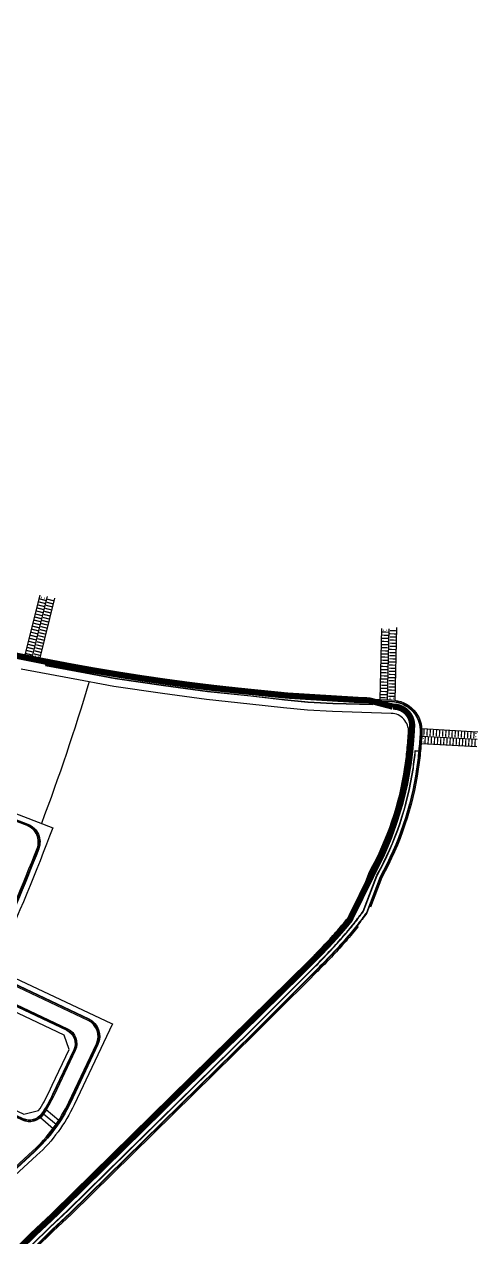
# Model space of a CAD drawing. Header units: millimetres. Extents: x 235327 to 237168, y 422741 to 424190.
# Drawn here: x 236317.1 to 236498.4, y 423705.2 to 424189.9 of the extents above; entities that cross this region are included whole.
import ezdxf

# ---------------------------------------------------------------- set-up
doc = ezdxf.new("R2010")
doc.units = ezdxf.units.MM
doc.linetypes.add('DASHED2', pattern=[0.375, 0.25, -0.125])
doc.linetypes.add('PHANTOM2', pattern=[1.25, 0.625, -0.125, 0.125, -0.125, 0.125, -0.125])
for name, color, linetype in [('0_210818_탑립전민지구 구역계(최종)', 1, 'PHANTOM2'), ('@@노면표시_11.횡단보도(W6.0_백색)', 7, 'Continuous'), ('@@보도선', 7, 'Continuous'), ('@@횡단보도라인', 7, 'Continuous')]:
    doc.layers.add(name, color=color, linetype=linetype)
doc.layers.add('_낮춤(200x250)_직선', color=7, linetype='Continuous', lineweight=13)

# ---------------------------------------------------------------- blocks, each defined once
blk = doc.blocks.new('계획선 검토')
at = {"layer": '@@보도선', "color": 8}
for points in [[(236409.2633023439, 423786.280054944), (236336.0150012314, 423714.2678005474), (236328.710985311, 423707.4376210839), (236314.6214354284, 423693.585828823)], [(236408.9403466663, 423786.6637151019), (236335.6689265349, 423714.6287318139), (236328.3649106145, 423707.7985523504), (236314.3062084752, 423693.9770872849)], [(236325.9915867595, 423934.9362677272), (236325.6506388898, 423933.5554082374), (236341.509708446, 423930.5901767716), (236353.4732519216, 423928.4028336326), (236372.81992989, 423925.5556504646), (236390.3602483318, 423923.2125591021), (236407.6507951063, 423921.3781604733), (236421.1168102533, 423919.8516667133), (236430.5451273719, 423918.9683913187), (236440.5052933362, 423918.4268520179), (236456.4498440364, 423917.9348953107), (236456.4833291134, 423919.3545379022)], [(236326.1097360712, 423934.9141768942), (236325.7976006975, 423933.6500097557), (236341.5315270281, 423930.7081768019), (236353.4927848648, 423928.5212515556), (236372.8366109483, 423925.6744880895), (236390.3745254046, 423923.331717859), (236407.6638835597, 423921.4974453339), (236421.1291661684, 423919.9710346137), (236430.5539846648, 423919.0880869814), (236440.510401832, 423918.5467515046), (236456.3327276768, 423918.0585659503), (236456.363383029, 423919.3582387454)], [(236450.6300224405, 423829.2509415746), (236450.0392839164, 423828.5091613662), (236449.446337453, 423827.7751151238), (236448.8473958318, 423827.0437746446), (236448.2426173659, 423826.3150640036), (236447.6321590981, 423825.5889037019), (236447.0161768241, 423824.8652107629), (236446.3948251169, 423824.1438988322), (236445.7682573574, 423823.4248782735), (236445.1366257656, 423822.7080562659), (236444.5000814374, 423821.9933368978), (236443.8587743823, 423821.2806212619), (236443.2128535651, 423820.5698075466), (236442.5624669523, 423819.860791131), (236441.9077615572, 423819.1534646744), (236441.2488834929, 423818.4477182075), (236440.5859780234, 423817.7434392233), (236439.9191896204, 423817.0405127649), (236439.2486620197, 423816.3388215143), (236438.5745382835, 423815.6382458794), (236437.8969608627, 423814.938664084), (236437.2160716613, 423814.2399522512), (236436.5320121037, 423813.5419844915), (236435.844923204, 423812.8446329869), (236435.1549456374, 423812.1477680785), (236434.4622198121, 423811.4512583488), (236434.0013937334, 423810.9898001658), (236430.4908116703, 423807.4534572994), (236426.967989991, 423803.9361673745), (236423.4273332727, 423800.4051720368), (236419.8868820061, 423796.874381709), (236416.3464307394, 423793.3435913813), (236412.8059794727, 423789.8128010535), (236409.3004967475, 423786.3168838474)], [(236409.2908789211, 423786.3071661734), (236409.2819653116, 423786.2984029789), (236409.2731145209, 423786.2895763396)]]:
    blk.add_lwpolyline(points, dxfattribs=at)
for points in [[(236268.7535765848, 423691.7814065955), (236320.6117298244, 423739.5267088725, 0.09662585231757645), (236334.959366607, 423759.0398778072), (236345.9784630664, 423782.3635455961, 0.4142135623717856), (236342.639446511, 423791.6829322949), (236307.0925807455, 423808.4767893438, -0.4101234203300824)], [(236303.9538111759, 423817.0480465328, 0.01389450058692759), (236322.2911221889, 423860.469765342, 0.4160426203425119), (236318.2717039859, 423869.5502866489), (236293.9448041816, 423878.8617409616, -0.4105357449588188)], [(236316.5214310533, 423937.4190699235), (236341.8951700635, 423932.6748439742), (236353.8183339175, 423930.4948836051), (236373.1146285878, 423927.6551151714), (236390.6124766173, 423925.3176971413), (236407.8820244503, 423923.4855263442), (236421.3350980865, 423921.9604996208), (236430.7016062132, 423921.0830146933), (236440.5955434288, 423920.5450762835), (236463.9888397402, 423919.823294326, -0.4230833281626923), (236476.0800716254, 423906.5668076611), (236476.0454658423, 423906.0005057443), (236475.9834554752, 423905.0498420377), (236475.9175097071, 423904.1017447498), (236475.8474565353, 423903.1562443843), (236475.7731256241, 423902.2133738123), (236475.6943483358, 423901.2731683642), (236475.6109577631, 423900.335665916), (236475.5227887649, 423899.4009069785), (236475.4296780037, 423898.46893478), (236475.3314639863, 423897.5397953472), (236475.2279871067, 423896.6135375897), (236475.1190896916, 423895.6902133756), (236475.0046160493, 423894.769877608), (236474.8844125203, 423893.8525883001), (236474.7580322074, 423892.9362653906), (236474.6382996941, 423892.1084061356, -0.08936318693863386), (236460.0518443444, 423848.8438256301), (236455.4868803083, 423836.9548370087)], [(236269.0922423617, 423691.4135676477), (236320.9503956013, 423739.1588699246, 0.0966258523175757), (236335.4114524375, 423758.8262931592), (236346.4305488969, 423782.1499609481, 0.4142135623714921), (236342.853031159, 423792.1350181254), (236307.3061653934, 423808.9288751743, -0.4101234203314955)], [(236304.4088396369, 423816.8408048873, 0.01389450058691801), (236322.7569595571, 423860.2881185793, 0.4160426203409408), (236318.4504400538, 423870.017248551), (236294.1235402496, 423879.3287028637, -0.4105357449579391)], [(236316.4295366038, 423936.9275870548), (236341.8042593047, 423932.1831771811), (236353.7369466543, 423930.0014755927), (236373.0451241779, 423927.1599584009), (236390.5529888141, 423924.8212023207), (236407.8274892276, 423922.9885060916), (236421.283615107, 423921.463133369), (236430.6647008261, 423920.5842827653), (236440.5742580295, 423920.0454950887), (236463.9734199671, 423919.323532152, -0.4230833281621498), (236475.5810025769, 423906.5973049537), (236475.5464593706, 423906.032027067), (236475.4845858817, 423905.0834618024), (236475.4187931108, 423904.1375641426), (236475.3489103987, 423903.1943644551), (236475.2747688149, 423902.2538954572), (236475.1962011875, 423901.316192308), (236475.1130421359, 423900.3812926914), (236475.0251281064, 423899.4492369058), (236474.9322974087, 423898.5200679433), (236474.8343902571, 423897.5938315701), (236474.7312488125, 423896.670576409), (236474.6227172278, 423895.7503540129), (236474.5086416958, 423894.8332189398), (236474.3888705001, 423893.919228826), (236474.2629456188, 423893.0062080321), (236474.1435663519, 423892.180791207, -0.08942882226722446), (236459.5973622185, 423849.0550647832), (236454.0689690719, 423834.6569221701, -0.01213509334628141), (236450.2412007301, 423829.5652943661), (236450.2445543317, 423829.5695271534), (236449.6492399735, 423828.8220011489), (236449.0584407707, 423828.0906131374), (236448.4615996033, 423827.361837427), (236447.8588731216, 423826.6355992664), (236447.2504167703, 423825.9118203103), (236446.6363848091, 423825.1904187159), (236446.0169303376, 423824.4713092396), (236445.3922053241, 423823.7544033321), (236444.762360636, 423823.0396092343), (236444.1275460752, 423822.3268320691), (236443.4879104154, 423821.6159739359), (236442.8436014421, 423820.9069339996), (236442.1947659989, 423820.1996085855), (236441.5415500312, 423819.4938912668), (236440.8840986379, 423818.7896729554), (236440.2225561227, 423818.0868419907), (236439.5570660491, 423817.3852842274), (236438.8877712964, 423816.684883123), (236438.214814121, 423815.9855198236), (236437.5383362185, 423815.2870732534), (236436.8584787867, 423814.5894201974), (236436.1753825929, 423813.8924353884), (236435.4891880421, 423813.195991591), (236434.8000352476, 423812.4999596876), (236434.1080641033, 423811.8042087612), (236433.6470734047, 423811.3425857324), (236430.1367504492, 423807.806503875), (236426.6147145134, 423804.2899984598), (236423.0742632467, 423800.759208132), (236419.5338119801, 423797.2284178043), (236415.9933607134, 423793.6976274765), (236412.4529094467, 423790.1668371488), (236408.9200444949, 423786.6436124349)], [(236316.392778824, 423936.7309939074), (236341.7678950012, 423931.9865104639), (236353.7043917491, 423929.8041123878), (236373.017322414, 423926.9618956927), (236390.5291936928, 423924.6226043924), (236407.8056751385, 423922.7896979906), (236421.2630219152, 423921.2641868683), (236430.6499386712, 423920.3847899941), (236440.5657438699, 423919.8456626108), (236463.9672520579, 423919.1236272824, -0.42308332816192), (236475.3813749575, 423906.6095038707), (236475.346856782, 423906.0446355962), (236475.2850380443, 423905.0969097082), (236475.2193064723, 423904.1518918998), (236475.1494919441, 423903.2096124834), (236475.0754260913, 423902.2701041152), (236474.9969423282, 423901.3334018855), (236474.913875885, 423900.3995434016), (236474.8260638429, 423899.4685688767), (236474.7333451707, 423898.5405212085), (236474.6355607655, 423897.6154460593), (236474.5325534949, 423896.6933919367), (236474.4241682423, 423895.7744102678), (236474.3102519544, 423894.8585554726), (236474.1906536921, 423893.9458850363), (236474.0649109834, 423893.0341850888), (236473.9456730793, 423892.2097456804, -0.08945518436547036), (236459.4155761077, 423849.1395779968), (236453.8914080768, 423834.7524392717, -0.01206030386721825), (236450.0879805117, 423829.6916135054), (236450.0868312092, 423829.6925214426), (236449.4932223964, 423828.947137062), (236448.9032820977, 423828.2168123428), (236448.3072811118, 423827.48906254), (236447.7053754239, 423826.7638133715), (236447.0977198391, 423826.0409869537), (236446.4844680031, 423825.3205018971), (236445.865772426, 423824.6022734025), (236445.2417845108, 423823.8862133556), (236444.6126545842, 423823.1722304216), (236443.9785319303, 423822.4602301377), (236443.3395648286, 423821.7501150054), (236442.695900593, 423821.0417845807), (236442.0476856176, 423820.3351355673), (236441.3950654207, 423819.6300619038), (236440.738184696, 423818.9264548545), (236440.0771873624, 423818.2242030977), (236439.4122166206, 423817.5231928125), (236438.7434150071, 423816.8233077665), (236438.070924456, 423816.1244294012), (236437.3948863607, 423815.4264369211), (236436.7154416369, 423814.7292073758), (236436.0327307887, 423814.0326157472), (236435.3468939773, 423813.3365350326), (236434.6580710917, 423812.6408363312), (236433.9664018198, 423811.9453889262), (236433.5053452732, 423811.4836999591), (236429.9951259607, 423807.9477225053), (236426.4734043223, 423804.4315308939), (236422.9330352363, 423800.9008225701), (236419.3925839697, 423797.3700322424), (236415.8521327029, 423793.8392419146), (236412.3116814363, 423790.3084515869), (236408.7894374331, 423786.7958188399), (236335.5304966563, 423714.7731043206), (236328.2264807359, 423707.9429248571), (236314.1801176939, 423694.1335906697)], [(236297.4322789572, 423880.6106259253), (236328.5319305865, 423868.7068080276, -0.01660495752596951), (236306.8712978812, 423816.5061163282)], [(236308.9638012454, 423810.777981245), (236351.7811973874, 423790.5492152334), (236352.3508255338, 423790.2800985769), (236337.1112964306, 423758.0232147773, -0.09662585231775875), (236322.2237801928, 423737.7757953751), (236264.115579572, 423684.2761346629)], [(236311.229594682, 423697.795769767), (236324.987222847, 423711.321241406), (236332.2912387674, 423718.1514208695), (236388.4154308031, 423773.3285312366), (236405.4965380295, 423790.1213990612), (236423.16875233, 423807.7453906438), (236426.6811142084, 423811.2522383544), (236430.1889082671, 423814.7857727577), (236430.651505656, 423815.2490046807), (236431.3361111138, 423815.9373496867), (236432.0172141318, 423816.625251461), (236432.6946798387, 423817.3128360373), (236433.3683736018, 423818.0002272465), (236434.0381609612, 423818.6875466409), (236434.7039075652, 423819.374913413), (236435.365479107, 423820.0624443185), (236436.0227412638, 423820.7502535964), (236436.6755596426, 423821.4384528947), (236437.3237997241, 423822.127151189), (236437.9673268075, 423822.8164547035), (236438.6060059648, 423823.5064668353), (236439.2397019922, 423824.1972880746), (236439.8682793686, 423824.8890159277), (236440.4916022109, 423825.5817448357), (236441.1095342417, 423826.2755661001), (236441.7219387502, 423826.9705677988), (236442.3286785622, 423827.66683471), (236442.9296160126, 423828.3644482314), (236443.5246129203, 423829.0634863029), (236444.1135305682, 423829.7640233249), (236444.6962296828, 423830.4661300782), (236445.2725704216, 423831.169873644), (236445.8424123611, 423831.8753173227), (236446.4205345203, 423832.6012553786, 0.0108903092589861), (236449.7385443195, 423836.9929102849), (236455.1629055445, 423851.1201122461, 0.09009030932107576), (236469.3149824936, 423892.8873543827), (236469.430901785, 423893.6888481081), (236469.5523816538, 423894.5696402529), (236469.6679332759, 423895.451430233), (236469.7781232513, 423896.3373265276), (236469.8830843324, 423897.22727518), (236469.982951931, 423898.1212250005), (236470.077864072, 423899.0191275115), (236470.1679613495, 423899.9209368904), (236470.2533868854, 423900.8266099141), (236470.3342862907, 423901.7361058929), (236470.4108076278, 423902.6493866063), (236470.4831013766, 423903.5664162401), (236470.5513204012, 423904.4871613114), (236470.6156199201, 423905.4115906003), (236470.6761574775, 423906.3396750715), (236470.7100899341, 423906.8949584235, 0.4230833281706696), (236463.8229242523, 423914.4458532279), (236440.3665138038, 423915.1695825229), (236430.3045055184, 423915.7166590425), (236420.7811424971, 423916.6088386463), (236407.2952267249, 423918.1375883208), (236389.9723891256, 423919.9754127663), (236372.3667624082, 423922.3272282154), (236352.942608236, 423925.1858132864), (236347.9521666003, 423926.0982359557), (236340.9169715686, 423927.3845091753), (236315.932193077, 423932.0560096746)], [(236324.1286627597, 423870.520709277, 0.01756604537768881), (236343.1017434065, 423926.8630692757, 0.01756197091794179)], [(236313.2848731467, 423695.2447647012), (236327.243628598, 423708.9679696542), (236334.5476445182, 423715.7981491174), (236407.7903094523, 423787.8048624448), (236411.3089625625, 423791.3139140974), (236414.8494138291, 423794.8447044251), (236418.3898650958, 423798.375494753), (236421.9303163624, 423801.9062850807), (236425.4707676291, 423805.4370754084), (236428.9895920906, 423808.9503747778), (236432.4990755397, 423812.4856109685), (236432.9605996068, 423812.9477680974), (236433.6501255847, 423813.641060501), (236434.3366061173, 423814.3343934681), (236435.0199029782, 423815.0278962945), (236435.6998778732, 423815.721696343), (236436.3763923711, 423816.4159189621), (236437.0493078344, 423817.1106874027), (236437.7184853528, 423817.8061227353), (236438.3837856781, 423818.5023437661), (236439.0450691645, 423819.199466957), (236439.7021957079, 423819.8976063384), (236440.3550246868, 423820.5968734263), (236441.0034149101, 423821.2973771379), (236441.6472245637, 423821.999223707), (236442.2863111625, 423822.7025165994), (236442.9205315018, 423823.4073564243), (236443.5497416162, 423824.1138408518), (236444.1737967365, 423824.8220645221), (236444.7925512528, 423825.5321189594), (236445.4058586803, 423826.2440924836), (236446.0135716279, 423826.9580701216), (236446.6155417703, 423827.6741335176), (236447.2116198227, 423828.3923608422), (236447.80165552, 423829.1128267013), (236448.3854975985, 423829.8356020449), (236448.9744177599, 423830.5750989666, 0.01172492614864347), (236452.6309300769, 423835.4311447648), (236458.1250063877, 423849.7399126385, 0.08964415410432451), (236472.5406319103, 423892.4153298123), (236472.6588650719, 423893.2328221908), (236472.7833143548, 423894.1351441298), (236472.9016847904, 423895.038444855), (236473.014470445, 423895.9452096779), (236473.1218167396, 423896.8553821836), (236473.2238713747, 423897.7689089325), (236473.3207842809, 423898.6857393924), (236473.4095842958, 423899.5745641), (236474.8287924766, 423899.4974975787)], [(236313.3605276154, 423695.1508626704), (236327.3266865252, 423708.8813461502), (236334.6307024454, 423715.7115256134), (236407.8887499022, 423787.7333618873), (236407.8608344169, 423787.7057207206), (236411.3936993687, 423791.2289454345), (236414.9341506354, 423794.7597357623), (236418.4746019021, 423798.2905260901), (236422.0150531687, 423801.8213164178), (236425.5555044354, 423805.3521067455), (236429.0745667858, 423808.8656436018), (236432.5841124186, 423812.4009424325), (236433.0455969769, 423812.8630599984), (236433.7353040783, 423813.5565345149), (236434.4219825562, 423814.2500674031), (236435.1054940608, 423814.9437880793), (236435.7857001631, 423815.6378240359), (236436.4624622858, 423816.3323007615), (236437.1356416334, 423817.027341656), (236437.8050991264, 423817.7230679491), (236438.4706953352, 423818.4195986151), (236439.1322904207, 423819.1170502928), (236439.7897440731, 423819.815537199), (236440.4429154531, 423820.5151710442), (236441.0916631389, 423821.2160609488), (236441.7358450732, 423821.9183133583), (236442.3753185146, 423822.6220319576), (236443.0099399887, 423823.3273175831), (236443.6395652473, 423824.0342681395), (236444.2640492244, 423824.742978508), (236444.8832459998, 423825.4535404617), (236445.4970087639, 423826.1660425749), (236446.1051897866, 423826.8805701356), (236446.7076403889, 423827.5972050545), (236447.3042109176, 423828.3160257744), (236447.8947507237, 423829.037107178), (236448.4791081448, 423829.7605204971), (236449.0711816702, 423830.5039770437), (236449.0644502437, 423830.4954869766, 0.01176739525445645), (236452.7374353567, 423835.373752941), (236458.234061, 423849.6891602945, 0.08962806163740958), (236472.6593677111, 423892.3979560026), (236472.7776858532, 423893.2160359568), (236472.9022444397, 423894.1191504036), (236473.0207186352, 423895.0232429354), (236473.1335998364, 423895.9307759249), (236473.2410339302, 423896.8416928669), (236473.3431690697, 423897.7559402389), (236473.4401556237, 423898.6734674332), (236473.5175892159, 423899.4485223698), (236474.8170114134, 423899.3779605243)], [(236294.1888544864, 423879.4964381538), (236318.5147850383, 423870.1853548358, -0.4160426203424112), (236322.9246610096, 423860.2227257447, -0.0138945005869288), (236304.5726498829, 423816.7661978949, 0.4101234203307746), (236307.3830558667, 423809.0916260733), (236342.9299216323, 423792.2977690244, -0.4142135623699382), (236346.5932997959, 423782.0730704748), (236335.5742033365, 423758.749402686, -0.09662585231770958), (236321.072315281, 423739.0264479034), (236269.2141620413, 423691.2811456264, -0.3855439545123209), (236258.9032962791, 423691.196961988), (236242.0503607145, 423706.2123287446, 0.4569718351823229), (236233.3234743834, 423705.0760807385, -0.002131230635745649), (236229.3462532154, 423699.1142612942, -0.002131230635745649)], [(236270.1224899515, 423818.0020686988), (236334.1473409999, 423787.7539955445, -0.4142135623707021), (236336.9234947645, 423780.0055911749), (236328.4674140808, 423762.1069533522, -0.03976213340800783), (236324.036800054, 423754.383815788, -0.3683841367352511), (236316.7482882051, 423752.4093146116), (236273.1085926262, 423773.0265699849, 0.3973000505526438), (236263.0860720247, 423769.7608081584, -0.02328576332533976), (236222.8263442669, 423703.5040662216, -0.02328576332533976)]]:
    blk.add_lwpolyline(points, format="xyb", dxfattribs=at)
for points in [[(236221.6962952816, 423700.6179549117, -0.4533037862192254), (236211.9937354033, 423699.4145906961), (236205.5408049254, 423705.1639224614, -0.3737097380014511), (236203.4524740186, 423721.4260652242, 0.03302978316792766), (236256.4965960712, 423813.7428305915, -0.4100811763791934), (236270.411356139, 423818.6176655573), (236334.4378161211, 423788.368832274, -0.4142135623686327), (236337.538331494, 423779.7151160537), (236329.0822508103, 423761.8164782309, -0.03976213340808216), (236324.5979036367, 423753.9996767905, -0.368384136736792), (236316.4578130838, 423751.7944778822), (236272.818117505, 423772.4117332554, 0.3973000505522579), (236263.6830075817, 423769.435127424, -0.02419364785582142)], [(236221.2825590679, 423700.898708087, -0.4533037862188475), (236212.3263499494, 423699.7879103496), (236205.8734194716, 423705.5372421149, -0.3737097380007122), (236203.868621801, 423721.1488991671, 0.03302978316792814), (236256.9456190455, 423813.5228797593, -0.4100811763793018), (236270.197771491, 423818.1655797268), (236334.2242314731, 423787.9167464435, -0.4142135623687369), (236337.0862456635, 423779.9287007017), (236328.6301649798, 423762.0300628789, -0.03976213340802023), (236324.185327473, 423754.2821319358, -0.3683841367362324), (236316.6713977318, 423752.2465637127), (236273.0317021529, 423772.8638190859, 0.3973000505519798), (236263.244084378, 423769.6745985523, -0.02419364785581852)], [(236221.2825590679, 423700.898708087, -0.4533037862188475), (236212.3263499494, 423699.7879103496), (236205.8734194716, 423705.5372421149, -0.3737097380007122), (236203.868621801, 423721.1488991671, 0.03302978316792814), (236256.9456190455, 423813.5228797593, -0.4100811763793018), (236270.197771491, 423818.1655797268), (236334.2242314731, 423787.9167464435, -0.4142135623687369), (236337.0862456635, 423779.9287007017), (236328.6301649798, 423762.0300628789, -0.03976213340802023), (236324.185327473, 423754.2821319358, -0.3683841367362324), (236316.6713977318, 423752.2465637127), (236273.0317021529, 423772.8638190859, 0.3973000505519798), (236263.244084378, 423769.6745985523, -0.02419364785581852)], [(236265.7898892108, 423778.3644123887), (236316.9737623179, 423754.1829654549), (236322.872076039, 423755.6947774226, 0.03781059861952515), (236326.9303235271, 423762.8331410489), (236328.3381108277, 423765.8129464656), (236335.0904036294, 423780.1052466286), (236333.0331234057, 423785.8472337183), (236269.7735171627, 423815.7337725547), (236262.1380396547, 423813.0344250949, -0.004438179537130315), (236255.7105120048, 423800.1292541193, -0.02899877901786829), (236208.2129548693, 423718.8685483988), (236209.4810671596, 423708.85891102), (236215.3234127452, 423703.653588698), (236221.3856752732, 423704.4082008626, 0.02596522447323078)]]:
    blk.add_lwpolyline(points, format="xyb", close=True, dxfattribs=at)

msp = doc.modelspace()

# ---------------------------------------------------------------- hatches: boundary and pattern name
at = {"layer": '@@노면표시_11.횡단보도(W6.0_백색)', "ltscale": 0.1}
for points in [[(236325.7002812201, 423959.3289167646), (236323.0304594598, 423959.9881221714), (236323.1503149883, 423960.4735443096), (236325.8201367486, 423959.8143389029)], [(236323.841741534, 423960.4058273857), (236324.1560659191, 423960.7402301084), (236324.0104392776, 423960.776186767), (236324.1063237004, 423961.1645244776), (236323.9606970589, 423961.2004811361), (236323.8648126361, 423960.8121434255), (236323.7191859947, 423960.8481000841)], [(236325.1766524142, 423960.0762246823), (236325.4909767993, 423960.410627405), (236325.3453501578, 423960.4465840636), (236325.4412345806, 423960.8349217742), (236325.2956079391, 423960.8708784328), (236325.1997235163, 423960.4825407222), (236325.0540968749, 423960.5184973807)], [(236324.501725935, 423954.4746953825), (236321.8319041747, 423955.1339007892), (236321.9517597032, 423955.6193229274), (236324.6215814635, 423954.9601175207)], [(236324.8013647562, 423955.688250728), (236322.131542996, 423956.3474561347), (236322.2513985244, 423956.832878273), (236324.9212202847, 423956.1736728663)], [(236325.1010035775, 423956.9018060736), (236322.4311818172, 423957.5610114803), (236322.5510373457, 423958.0464336185), (236325.220859106, 423957.3872282118)], [(236325.4006423988, 423958.1153614191), (236322.7308206385, 423958.7745668258), (236322.850676167, 423959.2599889641), (236325.5204979273, 423958.6007835573)], [(236325.4366063051, 423956.1751728723), (236328.1064280654, 423955.5159674656), (236328.2262835939, 423956.0013896038), (236325.5564618336, 423956.6605950106)], [(236325.7362451264, 423957.3887282179), (236328.4060668867, 423956.7295228111), (236328.5259224152, 423957.2149449494), (236325.8561006549, 423957.8741503561)], [(236326.0358839477, 423958.6022835634), (236328.705705708, 423957.9430781567), (236328.8255612365, 423958.4285002949), (236326.1557394762, 423959.0877057016)], [(236326.335522769, 423959.815838909), (236329.0053445293, 423959.1566335022), (236329.1252000578, 423959.6420556405), (236326.4553782975, 423960.3012610472)], [(236323.6028094711, 423950.8340293458), (236320.9329877108, 423951.4932347526), (236321.0528432393, 423951.9786568908), (236323.7226649996, 423951.3194514841)], [(236323.9024482924, 423952.0475846914), (236321.2326265321, 423952.7067900981), (236321.3524820606, 423953.1922122363), (236324.0223038209, 423952.5330068296)], [(236324.2020871137, 423953.2611400369), (236321.5322653534, 423953.9203454437), (236321.6521208819, 423954.4057675819), (236324.3219426422, 423953.7465621752)], [(236324.23805102, 423951.3209514901), (236326.9078727803, 423950.6617460834), (236327.0277283088, 423951.1471682217), (236324.3579065485, 423951.8063736284)], [(236324.5376898413, 423952.5345068357), (236327.2075116016, 423951.875301429), (236327.3273671301, 423952.3607235672), (236324.6575453698, 423953.0199289739)], [(236324.8373286626, 423953.7480621812), (236327.5071504229, 423953.0888567745), (236327.6270059514, 423953.5742789127), (236324.9571841911, 423954.2334843195)], [(236325.1369674838, 423954.9616175268), (236327.8067892441, 423954.30241212), (236327.9266447726, 423954.7878342583), (236325.2568230123, 423955.447039665)], [(236322.404254186, 423945.9798079637), (236319.7344324257, 423946.6390133704), (236319.8542879542, 423947.1244355086), (236322.5241097145, 423946.4652301019)], [(236322.7038930073, 423947.1933633092), (236320.034071247, 423947.8525687159), (236320.1539267755, 423948.3379908542), (236322.8237485358, 423947.6787854474)], [(236323.0035318286, 423948.4069186547), (236320.3337100683, 423949.0661240615), (236320.4535655968, 423949.5515461997), (236323.1233873571, 423948.892340793)], [(236323.3031706499, 423949.6204740003), (236320.6333488896, 423950.279679407), (236320.7532044181, 423950.7651015453), (236323.4230261784, 423950.1058961385)], [(236323.0394957349, 423946.466730108), (236325.7093174952, 423945.8075247012), (236325.8291730237, 423946.2929468395), (236323.1593512634, 423946.9521522462)], [(236323.3391345562, 423947.6802854535), (236326.0089563165, 423947.0210800468), (236326.128811845, 423947.506502185), (236323.4589900847, 423948.1657075917)], [(236323.6387733775, 423948.893840799), (236326.3085951378, 423948.2346353923), (236326.4284506663, 423948.7200575306), (236323.758628906, 423949.3792629373)], [(236323.9384121987, 423950.1073961446), (236326.608233959, 423949.4481907379), (236326.7280894875, 423949.9336128761), (236324.0582677272, 423950.5928182828)], [(236462.7288236067, 423945.3828246574), (236459.9795882627, 423945.4476708079), (236459.9913784719, 423945.9475317795), (236462.7406138159, 423945.882685629)], [(236462.7582991297, 423946.6324770865), (236460.0090637857, 423946.697323237), (236460.0208539949, 423947.1971842087), (236462.7700893389, 423947.1323380581)], [(236460.7105208727, 423947.2809448654), (236460.9448904772, 423947.6755280486), (236460.7949321858, 423947.6790651113), (236460.8043643531, 423948.0789538887), (236460.6544060616, 423948.0824909514), (236460.6449738942, 423947.6826021741), (236460.4950156028, 423947.6861392368)], [(236462.0851385447, 423947.2485217901), (236462.3195081493, 423947.6431049733), (236462.1695498578, 423947.646642036), (236462.1789820251, 423948.0465308134), (236462.0290237336, 423948.0500678761), (236462.0195915663, 423947.6501790988), (236461.8696332749, 423947.6537161616)], [(236463.2434223398, 423945.9958606627), (236465.9926576838, 423945.9310145122), (236466.004447893, 423946.4308754838), (236463.255212549, 423946.4957216344)], [(236463.2728978628, 423947.2455130919), (236466.0221332068, 423947.1806669413), (236466.033923416, 423947.680527913), (236463.284688072, 423947.7453740635)], [(236321.2056989009, 423941.1255865815), (236318.5358771406, 423941.7847919882), (236318.6557326691, 423942.2702141264), (236321.3255544294, 423941.6110087197)], [(236321.5053377222, 423942.339141927), (236318.8355159619, 423942.9983473337), (236318.9553714904, 423943.483769472), (236321.6251932507, 423942.8245640653)], [(236321.8049765435, 423943.5526972726), (236319.1351547832, 423944.2119026793), (236319.2550103117, 423944.6973248175), (236321.924832072, 423944.0381194108)], [(236322.1046153647, 423944.7662526181), (236319.4347936045, 423945.4254580248), (236319.5546491329, 423945.9108801631), (236322.2244708932, 423945.2516747563)], [(236321.8409404498, 423941.6125087258), (236324.5107622101, 423940.9533033191), (236324.6306177386, 423941.4387254573), (236321.9607959783, 423942.097930864)], [(236322.1405792711, 423942.8260640713), (236324.8104010314, 423942.1668586646), (236324.9302565599, 423942.6522808028), (236322.2604347996, 423943.3114862096)], [(236322.4402180923, 423944.0396194169), (236325.1100398526, 423943.3804140101), (236325.2298953811, 423943.8658361484), (236322.5600736208, 423944.5250415551)], [(236322.7398569136, 423945.2531747624), (236325.4096786739, 423944.5939693557), (236325.5295342024, 423945.0793914939), (236322.8597124421, 423945.7385969007)], [(236462.6403970377, 423941.63386737), (236459.8911616937, 423941.6987135205), (236459.9029519029, 423942.1985744921), (236462.6521872469, 423942.1337283416)], [(236462.6698725607, 423942.8835197991), (236459.9206372167, 423942.9483659496), (236459.9324274259, 423943.4482269213), (236462.6816627699, 423943.3833807707)], [(236462.6993480837, 423944.1331722282), (236459.9501127397, 423944.1980183788), (236459.9619029489, 423944.6978793504), (236462.7111382929, 423944.6330331999)], [(236463.1255202479, 423940.9972509462), (236465.8747555919, 423940.9324047957), (236465.8865458011, 423941.4322657673), (236463.1373104571, 423941.4971119178)], [(236463.1549957709, 423942.2469033753), (236465.9042311149, 423942.1820572248), (236465.9160213241, 423942.6819181964), (236463.1667859801, 423942.746764347)], [(236463.1844712938, 423943.4965558044), (236465.9337066379, 423943.4317096539), (236465.945496847, 423943.9315706256), (236463.196261503, 423943.9964167761)], [(236463.2139468168, 423944.7462082336), (236465.9631821608, 423944.6813620831), (236465.97497237, 423945.1812230547), (236463.225737026, 423945.2460692052)], [(236320.3067824371, 423937.4849205448), (236317.6369606768, 423938.1441259515), (236317.7568162053, 423938.6295480898), (236320.4266379656, 423937.970342683)], [(236320.6064212584, 423938.6984758904), (236317.9365994981, 423939.3576812971), (236318.0564550266, 423939.8431034354), (236320.7262767869, 423939.1838980286)], [(236320.9060600796, 423939.9120312359), (236318.2362383193, 423940.5712366427), (236318.3560938478, 423941.0566587809), (236321.0259156081, 423940.3974533742)], [(236320.942023986, 423937.9718426891), (236323.6118457463, 423937.3126372824), (236323.7317012748, 423937.7980594207), (236321.0618795145, 423938.4572648274)], [(236321.2416628072, 423939.1853980347), (236323.9114845675, 423938.526192628), (236324.031340096, 423939.0116147662), (236321.3615183357, 423939.6708201729)], [(236321.5855083203, 423937.7099569098), (236321.2711839353, 423937.375554187), (236321.4168105768, 423937.3395975285), (236321.320926154, 423936.9512598179), (236321.4665527955, 423936.9153031593), (236321.5624372182, 423937.3036408699), (236321.7080638597, 423937.2676842114)], [(236321.5413016285, 423940.3989533802), (236324.2111233888, 423939.7397479735), (236324.3309789173, 423940.2251701117), (236321.661157157, 423940.8843755185)], [(236322.9204192005, 423937.3803542063), (236322.6060948155, 423937.0459514835), (236322.7517214569, 423937.009994825), (236322.6558370341, 423936.6216571144), (236322.8014636756, 423936.5857004558), (236322.8973480984, 423936.9740381665), (236323.0429747398, 423936.9380815079)], [(236462.5224949458, 423936.6352576534), (236459.7732596018, 423936.7001038039), (236459.785049811, 423937.1999647756), (236462.534285155, 423937.1351186251)], [(236462.5519704688, 423937.8849100826), (236459.8027351248, 423937.9497562331), (236459.814525334, 423938.4496172047), (236462.563760678, 423938.3847710542)], [(236462.5814459918, 423939.1345625117), (236459.8322106478, 423939.1994086622), (236459.8440008569, 423939.6992696339), (236462.5932362009, 423939.6344234833)], [(236462.6109215147, 423940.3842149408), (236459.8616861707, 423940.4490610913), (236459.8734763799, 423940.948922063), (236462.6227117239, 423940.8840759125)], [(236463.0076181559, 423935.9986412296), (236465.7568534999, 423935.9337950791), (236465.7686437091, 423936.4336560508), (236463.0194083651, 423936.4985022013)], [(236463.0370936789, 423937.2482936588), (236465.7863290229, 423937.1834475083), (236465.7981192321, 423937.6833084799), (236463.0488838881, 423937.7481546304)], [(236463.0665692019, 423938.4979460879), (236465.8158045459, 423938.4330999374), (236465.8275947551, 423938.932960909), (236463.0783594111, 423938.9978070596)], [(236463.0960447249, 423939.747598517), (236465.8452800689, 423939.6827523665), (236465.8570702781, 423940.1826133382), (236463.1078349341, 423940.2474594887)], [(236462.4045928539, 423931.6366479369), (236459.6553575099, 423931.7014940874), (236459.667147719, 423932.201355059), (236462.416383063, 423932.1365089085)], [(236462.4340683768, 423932.886300366), (236459.6848330328, 423932.9511465165), (236459.696623242, 423933.4510074882), (236462.445858586, 423933.3861613377)], [(236462.4635438998, 423934.1359527952), (236459.7143085558, 423934.2007989457), (236459.726098765, 423934.7006599173), (236462.475334109, 423934.6358137668)], [(236462.4930194228, 423935.3856052243), (236459.7437840788, 423935.4504513748), (236459.755574288, 423935.9503123465), (236462.504809632, 423935.8854661959)], [(236462.889716064, 423931.0000315131), (236465.638951408, 423930.9351853626), (236465.6507416172, 423931.4350463342), (236462.9015062732, 423931.4998924847)], [(236462.919191587, 423932.2496839422), (236465.668426931, 423932.1848377917), (236465.6802171402, 423932.6846987634), (236462.9309817962, 423932.7495449139)], [(236462.94866711, 423933.4993363714), (236465.697902454, 423933.4344902209), (236465.7096926632, 423933.9343511925), (236462.9604573192, 423933.999197343)], [(236462.978142633, 423934.7489888005), (236465.727377977, 423934.68414265), (236465.7391681861, 423935.1840036216), (236462.9899328421, 423935.2488497721)], [(236462.2866907619, 423926.6380382203), (236459.5374554179, 423926.7028843709), (236459.5492456271, 423927.2027453425), (236462.2984809711, 423927.137899192)], [(236462.3161662849, 423927.8876906495), (236459.5669309409, 423927.9525368), (236459.5787211501, 423928.4523977716), (236462.3279564941, 423928.3875516211)], [(236462.3456418079, 423929.1373430786), (236459.5964064639, 423929.2021892291), (236459.6081966731, 423929.7020502008), (236462.3574320171, 423929.6372040503)], [(236462.3751173309, 423930.3869955078), (236459.6258819869, 423930.4518416583), (236459.6376721961, 423930.9517026299), (236462.3869075401, 423930.8868564794)], [(236462.8012894951, 423927.2510742257), (236465.5505248391, 423927.1862280752), (236465.5623150482, 423927.6860890468), (236462.8130797042, 423927.7509351973)], [(236462.830765018, 423928.5007266548), (236465.580000362, 423928.4358805043), (236465.5917905712, 423928.935741476), (236462.8425552272, 423929.0005876265)], [(236462.860240541, 423929.750379084), (236465.609475885, 423929.6855329335), (236465.6212660942, 423930.1853939051), (236462.8720307502, 423930.2502400556)], [(236462.16878867, 423921.6394285038), (236459.419553326, 423921.7042746543), (236459.4313435352, 423922.204135626), (236462.1805788792, 423922.1392894755)], [(236462.198264193, 423922.8890809329), (236459.449028849, 423922.9539270835), (236459.4608190581, 423923.4537880551), (236462.2100544022, 423923.3889419046)], [(236462.2277397159, 423924.1387333621), (236459.4785043719, 423924.2035795126), (236459.4902945811, 423924.7034404842), (236462.2395299251, 423924.6385943337)], [(236462.2572152389, 423925.3883857912), (236459.5079798949, 423925.4532319417), (236459.5197701041, 423925.9530929134), (236462.2690054481, 423925.8882467629)], [(236462.6833874031, 423922.2524645092), (236465.4326227471, 423922.1876183586), (236465.4444129563, 423922.6874793303), (236462.6951776123, 423922.7523254808)], [(236462.7128629261, 423923.5021169383), (236465.4620982701, 423923.4372707878), (236465.4738884793, 423923.9371317594), (236462.7246531353, 423924.0019779099)], [(236462.7423384491, 423924.7517693674), (236465.4915737931, 423924.6869232169), (236465.5033640023, 423925.1867841886), (236462.7541286583, 423925.2516303391)], [(236462.7718139721, 423926.0014217966), (236465.5210493161, 423925.936575646), (236465.5328395253, 423926.4364366177), (236462.7836041813, 423926.5012827682)], [(236462.139313147, 423920.3897760747), (236459.390077803, 423920.4546222252), (236459.4018680122, 423920.9544831968), (236462.1511033562, 423920.8896370463)], [(236462.6539118801, 423921.00281208), (236465.4031472241, 423920.9379659295), (236465.4149374333, 423921.4378269012), (236462.6657020893, 423921.5026730517)], [(236463.3388626743, 423920.886628348), (236463.1044930697, 423920.4920451647), (236463.2544513611, 423920.488508102), (236463.2450191938, 423920.0886193247), (236463.3949774853, 423920.085082262), (236463.4044096526, 423920.4849710393), (236463.5543679441, 423920.4814339765)], [(236464.7134803463, 423920.8542052727), (236464.4791107418, 423920.4596220896), (236464.6290690332, 423920.4560850268), (236464.6196368659, 423920.0561962495), (236464.7695951574, 423920.0526591867), (236464.7790273248, 423920.452547964), (236464.9289856162, 423920.4490109013)], [(236476.5771266466, 423905.5415899946), (236476.7262387755, 423908.2875443957), (236477.2255032121, 423908.2604330995), (236477.0763910832, 423905.5144786984)], [(236477.825287738, 423905.4738117541), (236477.9743998669, 423908.2197661552), (236478.4736643035, 423908.192654859), (236478.3245521746, 423905.4467004579)], [(236479.0734488294, 423905.4060335137), (236479.2225609584, 423908.1519879148), (236479.7218253949, 423908.1248766186), (236479.572713266, 423905.3789222175)], [(236480.3216099209, 423905.3382552733), (236480.4707220498, 423908.0842096744), (236480.9699864863, 423908.0570983782), (236480.8208743574, 423905.3111439771)], [(236481.5697710123, 423905.2704770329), (236481.7188831412, 423908.016431434), (236482.2181475777, 423907.9893201378), (236482.0690354488, 423905.2433657367)], [(236482.8179321037, 423905.2026987924), (236482.9670442326, 423907.9486531935), (236483.4663086692, 423907.9215418973), (236483.3171965402, 423905.1755874963)], [(236484.0660931951, 423905.134920552), (236484.215205324, 423907.8808749531), (236484.7144697606, 423907.8537636569), (236484.5653576317, 423905.1078092558)], [(236485.3142542865, 423905.0671423116), (236485.4633664154, 423907.8130967127), (236485.962630852, 423907.7859854165), (236485.8135187231, 423905.0400310154)], [(236486.5624153779, 423904.9993640712), (236486.7115275068, 423907.7453184723), (236487.2107919434, 423907.7182071761), (236487.0616798145, 423904.972252775)], [(236487.8105764693, 423904.9315858308), (236487.9596885982, 423907.6775402318), (236488.4589530348, 423907.6504289357), (236488.3098409059, 423904.9044745346)], [(236489.0587375607, 423904.8638075903), (236489.2078496896, 423907.6097619914), (236489.7071141262, 423907.5826506952), (236489.5580019973, 423904.8366962941)], [(236490.3068986521, 423904.7960293499), (236490.4560107811, 423907.541983751), (236490.9552752176, 423907.5148724548), (236490.8061630887, 423904.7689180537)], [(236491.5550597436, 423904.7282511095), (236491.7041718725, 423907.4742055106), (236492.203436309, 423907.4470942144), (236492.0543241801, 423904.7011398133)], [(236492.803220835, 423904.6604728691), (236492.9523329639, 423907.4064272702), (236493.4515974004, 423907.379315974), (236493.3024852715, 423904.6333615729)], [(236494.0513819264, 423904.5926946286), (236494.2004940553, 423907.3386490297), (236494.6997584919, 423907.3115377335), (236494.5506463629, 423904.5655833324)], [(236495.2995430178, 423904.5249163882), (236495.4486551467, 423907.2708707893), (236495.9479195833, 423907.2437594931), (236495.7988074544, 423904.497805092)], [(236496.5477041092, 423904.4571381478), (236496.6968162381, 423907.2030925489), (236497.1960806747, 423907.1759812527), (236497.0469685458, 423904.4300268516)], [(236476.9624089121, 423902.9543928963), (236476.5751974461, 423903.2007509297), (236476.5670640572, 423903.0509715988), (236476.167652508, 423903.0726606357), (236476.1595191192, 423902.9228813047), (236476.5589306684, 423902.9011922678), (236476.5507972795, 423902.7514129368)], [(236477.0369649766, 423904.3273700967), (236476.6497535106, 423904.5737281301), (236476.6416201218, 423904.4239487991), (236476.2422085725, 423904.4456378361), (236476.2340751836, 423904.2958585051), (236476.6334867329, 423904.2741694681), (236476.625353344, 423904.1243901372)], [(236477.1740958961, 423905.0084364378), (236477.0249837672, 423902.2624820367), (236477.5242482038, 423902.2353707405), (236477.6733603327, 423904.9813251416)], [(236478.4222569875, 423904.9406581974), (236478.2731448586, 423902.1947037963), (236478.7724092952, 423902.1675925001), (236478.9215214241, 423904.9135469012)], [(236479.670418079, 423904.872879957), (236479.52130595, 423902.1269255559), (236480.0205703866, 423902.0998142597), (236480.1696825155, 423904.8457686608)], [(236480.9185791704, 423904.8051017165), (236480.7694670414, 423902.0591473154), (236481.268731478, 423902.0320360193), (236481.4178436069, 423904.7779904203)], [(236482.1667402618, 423904.7373234761), (236482.0176281329, 423901.991369075), (236482.5168925694, 423901.9642577788), (236482.6660046983, 423904.7102121799)], [(236483.4149013532, 423904.6695452357), (236483.2657892243, 423901.9235908346), (236483.7650536608, 423901.8964795384), (236483.9141657898, 423904.6424339395)], [(236484.6630624446, 423904.6017669953), (236484.5139503157, 423901.8558125942), (236485.0132147523, 423901.828701298), (236485.1623268812, 423904.5746556991)], [(236485.911223536, 423904.5339887548), (236485.7621114071, 423901.7880343538), (236486.2613758437, 423901.7609230576), (236486.4104879726, 423904.5068774587)], [(236487.1593846274, 423904.4662105144), (236487.0102724985, 423901.7202561133), (236487.5095369351, 423901.6931448171), (236487.658649064, 423904.4390992182)], [(236488.4075457188, 423904.398432274), (236488.2584335899, 423901.6524778729), (236488.7576980265, 423901.6253665767), (236488.9068101554, 423904.3713209778)], [(236489.6557068102, 423904.3306540336), (236489.5065946813, 423901.5846996325), (236490.0058591179, 423901.5575883363), (236490.1549712468, 423904.3035427374)], [(236490.9038679017, 423904.2628757932), (236490.7547557727, 423901.5169213921), (236491.2540202093, 423901.4898100959), (236491.4031323382, 423904.235764497)], [(236492.1520289931, 423904.1950975527), (236492.0029168641, 423901.4491431516), (236492.5021813007, 423901.4220318554), (236492.6512934296, 423904.1679862565)], [(236493.4001900845, 423904.1273193123), (236493.2510779556, 423901.3813649112), (236493.7503423921, 423901.354253615), (236493.899454521, 423904.1002080161)], [(236494.6483511759, 423904.0595410719), (236494.499239047, 423901.3135866708), (236494.9985034835, 423901.2864753746), (236495.1476156125, 423904.0324297757)], [(236495.8965122673, 423903.9917628315), (236495.7474001384, 423901.2458084304), (236496.246664575, 423901.2186971342), (236496.3957767039, 423903.9646515353)], [(236497.1446733587, 423903.923984591), (236496.9955612298, 423901.1780301899), (236497.4948256664, 423901.1509188937), (236497.6439377953, 423903.8968732948)], [(236497.1840994653, 423905.1110931927), (236497.5713109312, 423904.8647351593), (236497.5794443201, 423905.0145144903), (236497.9788558693, 423904.9928254533), (236497.9869892582, 423905.1426047843), (236497.5875777089, 423905.1642938213), (236497.5957110978, 423905.3140731522)], [(236497.2586555297, 423906.4840703932), (236497.6458669957, 423906.2377123598), (236497.6540003845, 423906.3874916908), (236498.0534119338, 423906.3658026538), (236498.0615453226, 423906.5155819848), (236497.6621337734, 423906.5372710217), (236497.6702671622, 423906.6870503526)]]:
    msp.add_hatch(color=256, dxfattribs=at).paths.add_polyline_path(points)

# ---------------------------------------------------------------- linework, layer by layer
at = {"layer": '0_210818_탑립전민지구 구역계(최종)', "linetype": 'PHANTOM2', "ltscale": 25, "const_width": 2.5, "flags": 128}
msp.add_lwpolyline([(235759.7101425428, 423882.5267763353), (235771.7213399631, 423866.8345728288), (235774.4463399627, 423864.9635728295), (235813.9383663592, 423839.554479342), (235832.6893399619, 423857.3575728306), (235832.6893399619, 423897.3575728289), (235858.5361484938, 423897.3575728289), (235865.6403399628, 423918.8805728289), (235895.7653399628, 423942.1885728291), (235934.9983399629, 423923.3265728294), (235957.6253399632, 423912.4475728287), (235971.5640619897, 423876.90746164), (235872.6893399624, 423837.3575728325), (235862.6893399612, 423837.3575728325), (235852.6893399621, 423827.3575728291), (235852.6893399621, 423817.2912285445), (235869.8713399625, 423803.4355728286), (235867.158339963, 423800.1125728297), (235884.4383399633, 423793.6805728297), (235905.3333399628, 423765.7625728282), (235908.5413399625, 423751.1605728283), (235932.689339961, 423737.3575728289), (235942.6893399622, 423737.3575728289), (235972.6893399615, 423757.3575728292), (235985.116623998, 423790.4969969263), (235989.5403399632, 423823.1495728283), (235992.3763399624, 423823.8415728281), (235995.0430632449, 423816.9675015843), (236002.689339963, 423837.3575728325), (236012.6893399621, 423837.3575728325), (236032.6893399623, 423847.3575728293), (236042.6893399613, 423857.3575728306), (236042.6893399613, 423858.7769422702), (236057.7473399627, 423887.2515728283), (236071.5253399626, 423913.3055728297), (236102.632371203, 423895.5076997576), (236112.6893399612, 423897.3575728289), (236142.6893399627, 423897.3575728289), (236142.6893399627, 423887.3575728299), (236152.6893399617, 423877.3575728264), (236172.6893399642, 423867.3575728274), (236182.689339961, 423867.3575728274), (236186.3463399631, 423868.8975728299), (236188.5073399625, 423875.9425728298), (236189.1803399629, 423891.1205728292), (236192.7243399626, 423902.8405728298), (236191.6653399632, 423906.7195728286), (236194.5983399625, 423907.358572829), (236193.4013399628, 423910.5205728295), (236188.1963399627, 423913.9745728294), (236180.2723399631, 423921.4195728297), (236167.9603399631, 423929.5125728282), (236162.3143399625, 423932.5785728297), (236155.7673399632, 423934.7115728292), (236143.1703399631, 423937.5895728297), (236137.0943399628, 423936.0585728283), (236128.5623399631, 423938.2165728281), (236125.3613399628, 423946.5105728297), (236117.533339963, 423953.9225728284), (236112.6913399615, 423951.8184941374), (236100.1233983478, 423946.3574672391), (236100.3113399629, 423946.017572829), (236093.645773006, 423940.8643613993), (236088.2033399629, 423943.5215728297), (236076.8603399626, 423942.8685728288), (236067.1483399623, 423943.1105728294), (236050.6303399621, 423938.9025728288), (236045.868339962, 423936.9695728286), (236044.9793399625, 423939.3755728281), (236042.6914383046, 423939.6443822794), (236039.7313399629, 423939.9905728283), (236032.9853254864, 423940.0115952966), (236033.0534211218, 423961.8631750916), (236057.1645972689, 424016.308001116), (236040.7483399629, 424023.6435728292), (236022.4271673744, 424037.3575728307), (235989.4073170223, 424037.3575728307), (235972.6893399615, 424007.357572827), (235912.6893399651, 424007.357572827), (235861.7249922937, 423981.8753989955, -0.395601359620062), (235835.5004549336, 423989.6945622028), (235817.1512558503, 424021.1839897215), (235751.6422619515, 424100.0072563913), (235742.6893399617, 424122.6630757164), (235738.5733399621, 424126.7645728285), (235738.4417373039, 424127.3575728309), (235727.1930115308, 424127.3575728309), (235726.1473399621, 424151.9405728295), (235728.5093399628, 424164.7845728281), (235726.9093399622, 424173.0235728282), (235726.0043399629, 424177.681572828), (235725.3023399624, 424181.2975728284), (235728.0653399627, 424185.670572828), (235734.2493399621, 424185.5415728292), (235733.9003399626, 424187.7205728288), (235736.2603399625, 424186.5855728289), (235738.6213399625, 424185.4505728289), (235742.1043399625, 424183.7745728289), (235746.6823399625, 424181.6875728288), (235751.2613399625, 424179.6005728289), (235761.0933399625, 424174.752572829), (235770.9253399625, 424169.9055728289), (235780.7573399625, 424165.0575728288), (235790.5903399625, 424160.209572829), (235800.4223399625, 424155.3615728288), (235810.2543399625, 424150.5145728289), (235829.9183399625, 424140.818572829), (235838.1293399625, 424136.8005728291), (235846.3393399626, 424132.782572829), (235854.5503399625, 424128.7655728291), (235862.7603399625, 424124.7475728289), (235864.6403399625, 424123.8275728289), (235866.5213399625, 424122.907572829), (235875.3103399625, 424118.805572829), (235926.4613399625, 424093.5755728289), (235938.8693399624, 424087.5035728289), (236085.7353399625, 424015.883572829), (236089.9123399625, 424013.9415728289), (236094.0893399625, 424011.9975728289), (236095.2473399625, 424011.484572829), (236096.4043399626, 424010.9715728288), (236098.9023399625, 424009.8645728289), (236101.8939103945, 424008.5383139311), (236112.4093399625, 424004.0625728289), (236119.7893399625, 424001.0125728291), (236123.7593399625, 423999.3895728289), (236129.9613399625, 423996.8975728289), (236132.3173399625, 423995.9635728291), (236140.8743399625, 423992.5365728289), (236153.0373399625, 423987.6675728291), (236165.1993399625, 423982.7975728291), (236176.3593399626, 423978.4175728291), (236184.7393399625, 423975.1975728291), (236188.0093399625, 423973.9725728289), (236192.6136743825, 423972.267340153), (236194.7843399625, 423971.490572829), (236195.8983399625, 423971.0905728289), (236202.5693399625, 423968.6975728288), (236211.9993399625, 423965.427572829), (236220.5093399625, 423962.5475728289), (236225.5763399625, 423960.941572829), (236230.7753946567, 423959.2926916581), (236235.7543399625, 423957.7525728289), (236240.5293399625, 423956.277572829), (236252.2493399625, 423952.8175728289), (236256.9983399625, 423951.4975728289), (236261.7483399625, 423950.1775728291), (236265.8053399625, 423949.0715728289), (236271.0393399625, 423947.6675728289), (236274.4193399625, 423946.7675728289), (236284.1193399625, 423944.3175728291), (236293.8393399625, 423941.9875728291), (236303.5893399626, 423939.7375728289), (236315.3193399625, 423937.2075728289), (236325.1193399625, 423935.2375728289), (236334.9393399625, 423933.3575728289), (236344.7893399625, 423931.5775728289), (236353.6593399625, 423930.0975728289), (236363.5493399625, 423928.537572829), (236373.4493399625, 423927.0975728289), (236383.3593399625, 423925.7575728289), (236393.2993399625, 423924.537572829), (236403.2493399625, 423923.4575728289), (236422.1693399625, 423921.5475728291), (236451.5876152696, 423919.7321252222), (236454.9044477613, 423919.6378546326), (236464.4531437514, 423917.1250307861, -0.4387096797861101), (236472.1634144411, 423909.2276985616), (236472.1445840628, 423908.8756507258), (236472.0908977928, 423907.9369981645), (236472.0337475597, 423907.0017704775), (236471.9729690967, 423906.0699927482), (236471.9084003028, 423905.1416921148), (236471.839881269, 423904.2168978503), (236471.7672543041, 423903.2956414456), (236471.6903639639, 423902.3779566864), (236471.6090570813, 423901.4638797243), (236471.5231828006, 423900.5534491531), (236471.4325926114, 423899.6467060783), (236471.3371403865, 423898.7436941831), (236471.2366824222, 423897.8444597927), (236471.1310774796, 423896.9490519401), (236471.0201868301, 423896.057522423), (236470.9038743014, 423895.1699258616), (236470.781592873, 423894.2833219939), (236470.7842574766, 423894.3017457009, -0.04887592652247202), (236465.0720325588, 423870.7511542871, -0.044321596316032), (236457.5701870106, 423852.9601632649), (236447.2052983315, 423831.8884439456), (236447.2032503642, 423831.8858723483), (236446.6285556157, 423831.1744210676), (236446.0474678516, 423830.4648811246), (236445.4601312524, 423829.7571865657), (236444.8666892737, 423829.0512677025), (236444.2672846587, 423828.3470511922), (236443.6620594552, 423827.6444601234), (236443.0511550372, 423826.9434141005), (236442.4347121269, 423826.2438293262), (236441.8128708219, 423825.5456186834), (236441.1857706259, 423824.8486918191), (236440.5535504823, 423824.1529552254), (236439.9163488112, 423823.4583123224), (236439.2743035482, 423822.7646635387), (236438.6275521888, 423822.0719063936), (236437.9762318308, 423821.3799355756), (236437.3204792272, 423820.6886430259), (236436.6604308335, 423819.997918017), (236435.9962228644, 423819.3076472334), (236435.3279913493, 423818.6177148526), (236434.6558721903, 423817.9280026227), (236433.9800012252, 423817.2383899447), (236433.3005142903, 423816.5487539506), (236432.6175472868, 423815.8589695847), (236431.9312362499, 423815.1689096831), (236431.2417174189, 423814.4784450553), (236430.5491273075, 423813.787444561), (236429.8536027816, 423813.0957751952), (236429.155281135, 423812.4033021682), (236428.4543001643, 423811.7098889853), (236427.7471783291, 423811.0118239705), (236427.0422142563, 423810.3170268756), (236426.3349894712, 423809.6208487421), (236425.625666325, 423808.9231696127), (236424.9229776809, 423808.2322931392), (236328.3522531601, 423713.291175387), (236321.0482371745, 423706.4609958626), (236219.5587489252, 423606.6841172813), (236195.4886879137, 423582.6696494948), (236155.3714054966, 423543.2293414378), (236145.2587480762, 423533.287333406), (236144.66711252, 423532.7056705718), (236143.9535427015, 423532.0040348127), (236143.2394188658, 423531.3016420363), (236142.524811413, 423530.5984449818), (236141.8097788147, 423529.8943843453), (236141.0943797537, 423529.1894007146), (236139.9960639774, 423528.1060325821), (236138.5689722622, 423526.6949507131), (236137.1396399977, 423525.2772913934), (236135.7059514343, 423523.8499800385), (236134.2741379587, 423522.4182254854), (236132.8438688884, 423520.9807490754), (236131.4148915782, 423519.5363194991), (236129.987790963, 423518.0845387807), (236128.5631321066, 423516.6249845816), (236127.1414714806, 423515.1572213755), (236125.7233634166, 423513.6808068965), (236124.3093639454, 423512.1952960273), (236122.9000333998, 423510.7002434945), (236121.4959383682, 423509.1952059593), (236120.0976529384, 423507.6797434198), (236118.7057598174, 423506.1534205315), (236117.3720509381, 423504.6726528809), (236116.6401524009, 423503.8507226745, 0.05425244196953252), (236077.6287363675, 423449.0091567863), (236077.628797783, 423449.0091710038, 0.002880634835922828), (236075.8978163397, 423445.871470698), (236075.5702599448, 423445.2695921054), (236074.671953724, 423443.5993958154), (236073.7044589446, 423441.7732911039), (236072.7494945951, 423439.9447536216), (236071.8064540857, 423438.1141865833), (236070.8747291867, 423436.2819832201), (236069.953710867, 423434.4485282169), (236069.0427901903, 423432.614199339), (236068.1413594287, 423430.7793695711), (236067.2488136673, 423428.9444103481), (236066.3645529351, 423427.109695984), (236065.4879856818, 423425.2756110455), (236064.6185344944, 423423.4425626295), (236063.7710313404, 423421.6436586019), (236063.1243399669, 423420.3682395045), (236062.2311399638, 423418.5837728317), (236061.3628399561, 423416.8300728158), (236060.4350623379, 423414.9313172912), (236059.6217922434, 423413.2500728357), (236058.7141606659, 423411.3567780067), (236057.9617614005, 423409.7746781814), (236057.0672857887, 423407.8785547645), (236056.2953399625, 423406.2325728289), (236055.0223786872, 423403.4981057448), (236053.8931474198, 423401.0578080212), (236053.4217637459, 423400.0344239881), (236052.3573399625, 423400.9235728289), (236051.2573399626, 423403.9535728291), (236049.6473399625, 423411.3395728288), (236043.0113399625, 423410.8405728289), (236030.7143399625, 423408.2165728289), (236013.7123399625, 423434.897572829), (236013.1503399625, 423435.7785728289), (235987.8843399625, 423436.1335728289), (235982.3383399625, 423438.896572829), (235975.8323399625, 423441.086572829), (235966.7923399625, 423445.6935728291), (235930.1643399625, 423475.3465728289), (235897.4023399625, 423498.2325728289), (235890.0983399625, 423499.946572829), (235885.5533399625, 423503.3275728289), (235877.7903399626, 423507.3575728289), (235846.1473399625, 423523.7815728289), (235838.9493399625, 423526.0045728289), (235796.6433399626, 423544.1215728289), (235795.1803399625, 423544.7475728291), (235767.5243399626, 423556.5905728289), (235754.9053399625, 423562.1955728289), (235750.5533399625, 423565.0755728289), (235746.2013399625, 423567.9545728289), (235744.4673399625, 423568.6165728288), (235742.3023399625, 423569.0505728291), (235742.0693399625, 423569.4345728289), (235736.7033399626, 423571.6655728291), (235729.8703399625, 423574.5065728289), (235723.5213399625, 423577.1465728289), (235717.1023399625, 423579.8155728289), (235706.3443399625, 423586.367572829), (235703.5553399625, 423588.1045728289), (235700.7773399625, 423586.4065728289), (235697.3043399625, 423587.196572829), (235664.5253399625, 423597.8915728289), (235662.8523399625, 423598.2245728289), (235661.5933399625, 423598.096572829), (235657.3873399625, 423595.3855728292), (235639.3713399625, 423603.8595728289), (235625.6503399626, 423611.0485728289), (235622.0193399625, 423610.8905728291), (235598.5013399625, 423618.6595728291), (235594.1713399625, 423621.2815728289), (235572.3503399625, 423628.449572829), (235572.8453399625, 423629.1865728291), (235571.6893399625, 423629.3065728291), (235548.7283399625, 423632.2125728289), (235544.9333399625, 423633.775572829), (235516.7943399625, 423645.3675728289), (235518.4133399625, 423639.5735728289), (235513.0853399625, 423642.938572829), (235499.4383399625, 423648.1395728289), (235495.5338832298, 423655.0612494717), (235484.9233399625, 423657.740572829), (235482.9593399625, 423658.167572829), (235480.7693399625, 423658.6425728289), (235464.6873399625, 423665.755572829), (235456.1783399625, 423668.0725728289), (235442.7173399625, 423666.797572829), (235441.2043399625, 423666.6545728289), (235419.4163399625, 423675.764572829), (235406.2213399625, 423681.1445728291), (235387.4063399625, 423689.1155728289), (235374.4003399626, 423694.625572829), (235365.1933399625, 423697.485572829), (235363.5302114683, 423698.2086721744), (235363.9553399625, 423699.5345728291), (235366.6233399625, 423703.9945728289), (235375.3943399626, 423716.2895728291), (235370.9423399625, 423723.9455728289), (235381.8163399625, 423742.6525728289), (235398.1113399625, 423781.508572829), (235406.0179273085, 423800.3629734403), (235406.0176673777, 423800.3635180363), (235413.3345714233, 423817.8116627416), (235418.6873399622, 423830.5745728291), (235425.1873399622, 423846.0765728294), (235425.1893399625, 423846.0775728296), (235426.4393399625, 423842.9325728281), (235428.5443399629, 423837.5635728291), (235440.7723399621, 423828.0065728291), (235445.1176575275, 423818.3143255056), (235470.4773399631, 423799.3575728289), (235476.715339963, 423799.9485728289), (235497.5013399624, 423777.1415728289), (235500.5633399633, 423764.7895728289), (235504.2443399631, 423775.2585728294), (235505.1003399628, 423777.6925728298), (235507.9263399632, 423785.7275728299), (235513.1043399625, 423797.2325728289), (235514.3533399624, 423798.5885728295), (235542.6893399613, 423758.0189999674), (235542.6893399613, 423797.3575728298), (235585.2813399627, 423839.6945728282), (235591.7333399632, 423848.403572829), (235592.6913399634, 423857.3585728307), (235592.689339963, 423877.3575728264), (235607.7903399632, 423883.0395728289), (235618.9033399631, 423891.9955728292), (235619.9263399632, 423907.358572829), (235620.4673399624, 423912.8995728283), (235634.1603399624, 423919.0015728283), (235651.0123399633, 423926.5125728282), (235651.0116163654, 423926.5126412314), (235666.7813399627, 423939.7125728293), (235679.8453399629, 423946.4165728292), (235690.5323399628, 423956.8755728281), (235697.5648283902, 423947.3575728306), (235697.5675672526, 423947.3575728306), (235712.6893399624, 423926.8912707386), (235741.4645626161, 423900.6330267154), (235746.2893399631, 423913.0325728296), (235772.0523399624, 423921.5255728285), (235782.9133399629, 423921.4175728294), (235767.5963399631, 423888.6745728287)], format="xyb", close=True, dxfattribs=at)
at = {"layer": '@@횡단보도라인', "color": 6}
for points in [[(236317.4166105839, 423937.2516947504), (236323.4477476845, 423961.678164718)], [(236323.3240761711, 423936.1471531012), (236329.3358870284, 423960.4953506147)], [(236459.3785418668, 423919.9655414801), (236460.047951813, 423948.3460308111)], [(236465.3740226528, 423919.7031925414), (236466.0592785041, 423948.7554892536)], [(236476.0637389738, 423908.3235197767), (236498.3974624042, 423907.1107432477)], [(236475.7823168126, 423902.3299619318), (236498.0062118802, 423901.1231493551)], [(236323.5950582626, 423752.8513470751), (236328.693752256, 423748.5431948182)], [(236325.9615089046, 423756.0885170789), (236330.9737557003, 423751.8534085642)]]:
    msp.add_lwpolyline(points, dxfattribs=at)
at = {"layer": '@@횡단보도라인', "color": 1}
for points in [[(236320.3703433775, 423936.6994239258), (236326.3918173565, 423961.0867576664)], [(236462.3771939764, 423919.8730204022), (236463.0468072424, 423948.2621297361)], [(236476.0012401363, 423905.3224937356), (236498.2198243056, 423904.1159695539)], [(236324.8664202307, 423754.3954608309), (236329.8582670497, 423750.1775893196)]]:
    msp.add_lwpolyline(points, dxfattribs=at)

# ---------------------------------------------------------------- block references
at = {"layer": '_낮춤(200x250)_직선', "color": 50, "linetype": 'DASHED2', "ltscale": 2}
msp.add_blockref('계획선 검토', (0, 0), dxfattribs=at)

doc.saveas('drawing.dxf')
